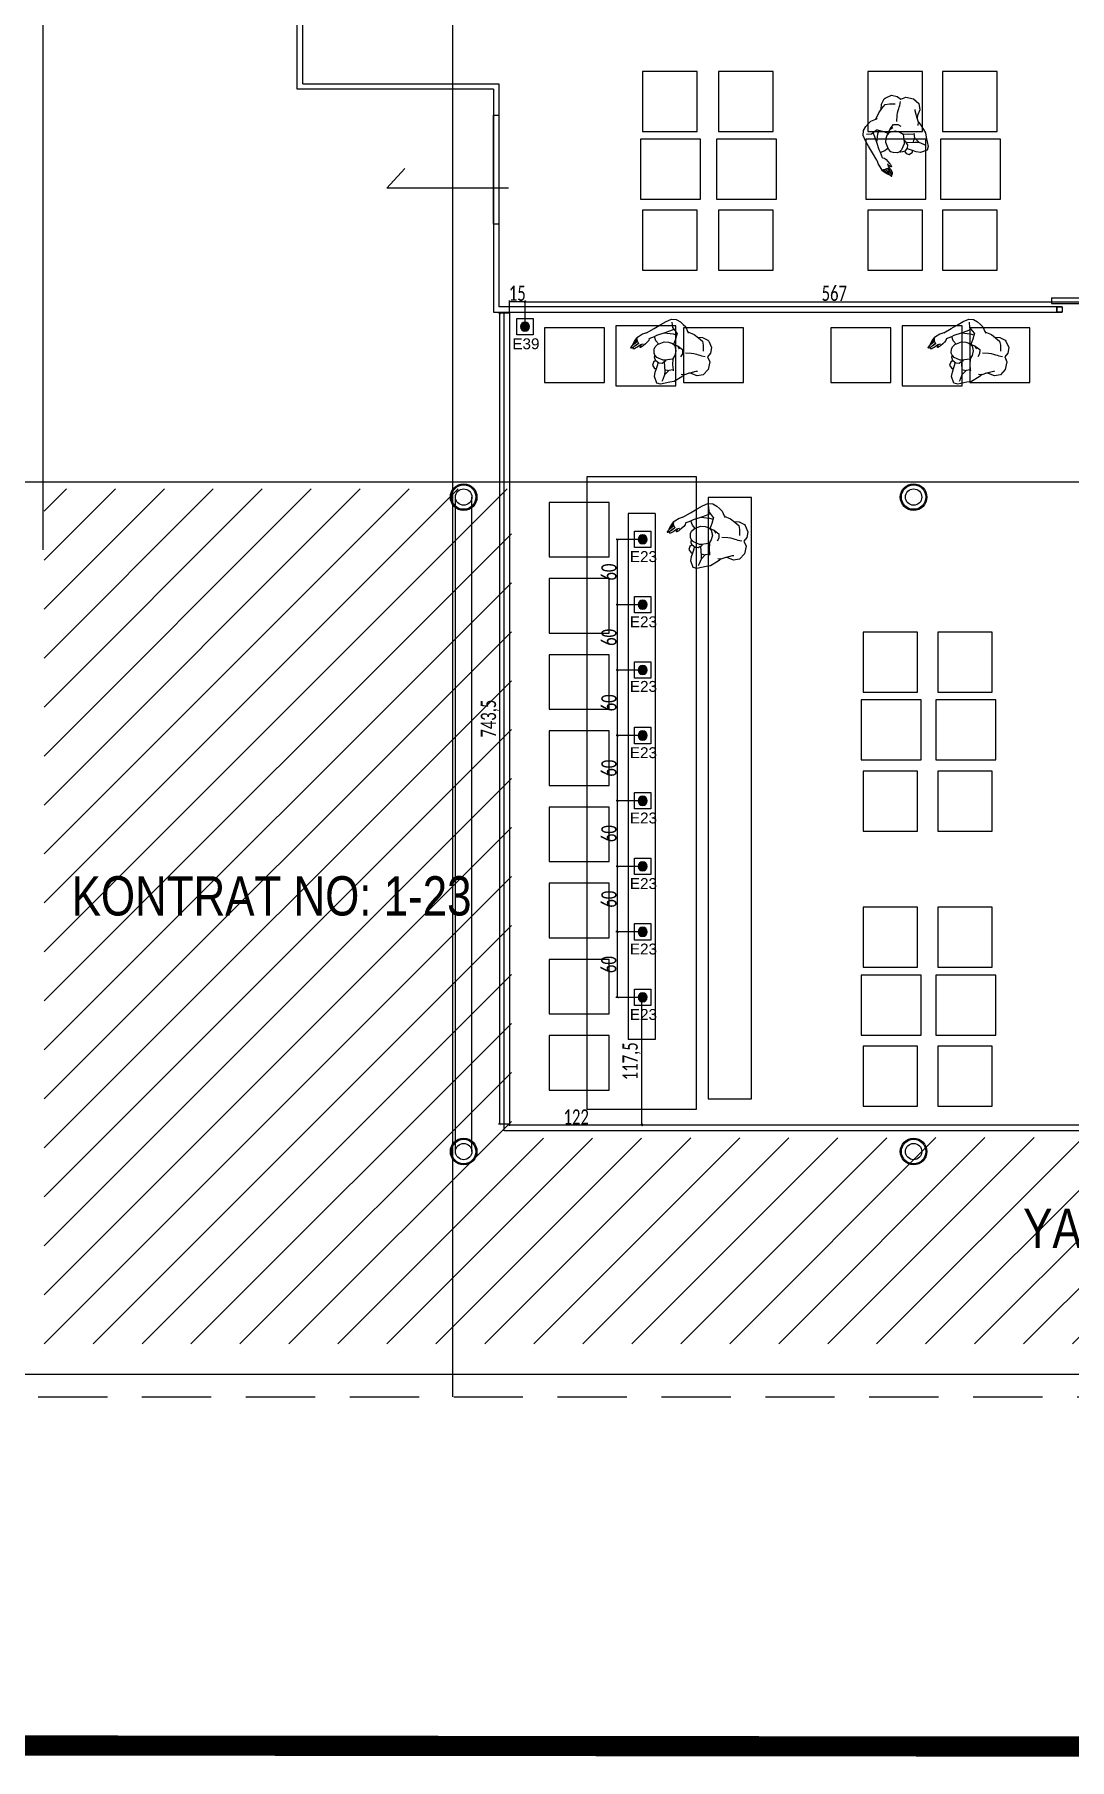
# Model space of a CAD drawing. Header units: millimetres. Extents: x -24 to 530668, y -246875 to -2983.
# Drawn here: x 265341 to 266290, y -120810 to -119228 of the extents above; entities that cross this region are included whole.
import ezdxf
from ezdxf.enums import TextEntityAlignment as Align

# ---------------------------------------------------------------- set-up
doc = ezdxf.new("R2010")
doc.units = ezdxf.units.MM
doc.header["$PDMODE"] = 2
doc.linetypes.add('DASHED2', pattern=[9.525, 6.35, -3.175])
doc.layers.get('0').update_dxf_attribs({"lineweight": 20})
for name, color, linetype, lineweight in [('aydınlatma yazı', 1, 'Continuous', 20), ('CAM', 141, 'Continuous', 0), ('t_cam', 132, 'Continuous', 20), ('T_elektrik', 10, 'Continuous', 9), ('t_tarama', 253, 'Continuous', 5), ('t_yazı', 23, 'Continuous', 25), ('ölçü', 251, 'Continuous', 5)]:
    doc.layers.add(name, color=color, linetype=linetype, lineweight=lineweight)
doc.layers.add('Kıtc-014 Elk Tes İşaretler', color=1, linetype='Continuous')
doc.styles.add('ARIALT', font='arial.ttf', dxfattribs={"height": 10})
doc.styles.get("Standard").update_dxf_attribs({"font": 'times.ttf', "height": 12})
doc.styles.add('txt_tur_1', font='arial.ttf', dxfattribs={"height": 1.5})
doc.styles.add('Ölçü50', font='calibri.ttf', dxfattribs={"width": 0.7})
doc.dimstyles.new('olcu10', dxfattribs={"dimtxt": 14, "dimasz": 2, "dimexe": 1.25, "dimexo": 0.625, "dimgap": 0.5, "dimtad": 1, "dimdec": 1, "dimrnd": 0.5, "dimzin": 9, "dimtxsty": 'Ölçü50', "dimblk": 'ARCHTICK', "dimcen": 2, "dimclrd": 256, "dimclre": 256, "dimclrt": 6, "dimazin": 2, "dimtfac": 1, "dimtdec": 1, "dimtix": 1, "dimtmove": 0, "dimatfit": 3, "dimldrblk": 'ARCHTICK', "dimfxl": 1, "dimlwd": -1, "dimarcsym": 0})

# ---------------------------------------------------------------- blocks, each defined once
blk = doc.blocks.new('dada')
for p, q in [((219967.8, -31810.1), (219965.6, -31815.3)), ((219965.6, -31815.3), (219966.3, -31821)), ((219973.4, -31806.9), (219967.8, -31810.1)), ((219967.9, -31820.3), (219969.4, -31817.1)), ((219969.4, -31817.1), (219969.8, -31816.1)), ((219980.5, -31807), (219973.4, -31806.9)), ((219984.7, -31810), (219980.5, -31807)), ((219984.3, -31815.6), (219984.6, -31812.1)), ((219984.6, -31817.3), (219984.3, -31815.6)), ((219984.6, -31818.7), (219984.6, -31817.3)), ((219984.6, -31820.5), (219984.6, -31818.7)), ((219988.6, -31808.2), (219984.7, -31810)), ((219993.9, -31808.4), (219988.6, -31808.2)), ((219994, -31816.3), (219988.8, -31815.1)), ((219998.9, -31812.3), (219993.9, -31808.4)), ((219997.6, -31817.9), (219994, -31816.3)), ((219999.7, -31822.2), (219997.6, -31817.9)), ((219999.7, -31813.2), (219998.9, -31812.3)), ((220000.9, -31818.5), (219999.7, -31813.2)), ((220000.2, -31823.1), (220000.9, -31818.5)), ((219955.5, -31834.6), (219954.2, -31838.4)), ((219961.5, -31828.8), (219955.5, -31834.6)), ((219964.1, -31826.5), (219961.5, -31828.8)), ((219963.6, -31829.8), (219964.1, -31826.5)), ((219964.1, -31826.5), (219966.7, -31822.6)), ((219966.3, -31821), (219966.1, -31823.5)), ((219966.7, -31822.6), (219967.9, -31820.3)), ((219982, -31833.1), (219978.9, -31834)), ((219985.9, -31833.9), (219982, -31833.1)), ((219983.4, -31830.6), (219984.4, -31825.3)), ((219984.4, -31825.3), (219984.7, -31822.8)), ((219984.7, -31822.8), (219984.6, -31820.5)), ((219988, -31838.6), (219985.9, -31833.9)), ((220001.6, -31826.6), (219999.7, -31822.2)), ((220002.8, -31833), (220001.6, -31826.6)), ((220002.9, -31833.1), (220001.9, -31831.9)), ((220006.7, -31835.8), (220002.9, -31833.1)), ((219954.2, -31838.4), (219950.3, -31846.2)), ((219950.3, -31846.2), (219950.4, -31849.8)), ((219950.4, -31849.8), (219955.8, -31853.3)), ((219954.9, -31845.1), (219953.1, -31845.6)), ((219959.4, -31844.5), (219954.9, -31845.1)), ((219964.3, -31841.6), (219959.4, -31844.5)), ((219962.8, -31845.2), (219959.4, -31844.5)), ((219970.6, -31847.5), (219962.8, -31845.2)), ((219964.2, -31845.6), (219964.3, -31841.6)), ((219965.9, -31838.1), (219964.3, -31841.6)), ((219965.9, -31838.1), (219965, -31837.7)), ((219970.3, -31839.5), (219965.9, -31838.1)), ((219969.1, -31849.2), (219968.6, -31852.2)), ((219970.6, -31848), (219969.1, -31849.2)), ((219975.3, -31840.4), (219970.3, -31839.5)), ((219971, -31847.2), (219970.6, -31848)), ((219972.2, -31846.3), (219971, -31847.2)), ((219972.2, -31846.3), (219972.9, -31846.5)), ((219972.6, -31847.5), (219972.2, -31849)), ((219972.2, -31849), (219973.4, -31855)), ((219975.1, -31840.7), (219972.6, -31847.5)), ((219978.8, -31839.4), (219975.1, -31840.7)), ((219983.2, -31839.4), (219978.8, -31839.4)), ((219987.6, -31841.5), (219983.2, -31839.4)), ((219988.1, -31839.2), (219985.7, -31836.9)), ((219989.4, -31844.9), (219987.6, -31841.5)), ((219988.1, -31839.2), (219988, -31838.6)), ((219988.5, -31841.6), (219988.1, -31839.2)), ((219989.1, -31844.1), (219988.5, -31841.6)), ((219993.5, -31842.3), (219988.6, -31843)), ((219988.9, -31851.8), (219989.4, -31847.8)), ((219989.4, -31845.9), (219989.1, -31844.1)), ((219989.4, -31847.8), (219989.4, -31844.9)), ((219999.3, -31842.1), (219993.5, -31842.3)), ((219997, -31853.7), (219997.9, -31845.6)), ((219997, -31853.7), (220000, -31849)), ((219997.9, -31845.6), (219997.6, -31842.2)), ((219999.3, -31842.1), (220002.3, -31845.7)), ((220000, -31849), (220002.3, -31845.7)), ((220002.3, -31845.7), (220003.5, -31847.3)), ((220003.5, -31847.3), (220008, -31848.7)), ((220008.3, -31838.4), (220006.7, -31835.8)), ((220007.4, -31854.5), (220010.8, -31850.1)), ((220010.1, -31841.6), (220008.3, -31838.4)), ((220011.5, -31845.8), (220010.1, -31841.6)), ((220010.8, -31850.1), (220011.5, -31845.8)), ((220010.8, -31850.1), (220010.8, -31850.1)), ((219955.8, -31853.3), (219959.9, -31853.5)), ((219959.9, -31853.5), (219963.5, -31853.2)), ((219963.2, -31854.8), (219963.4, -31853.2)), ((219965.6, -31857.5), (219963.2, -31854.8)), ((219963.5, -31853.2), (219967.3, -31852.8)), ((219968.5, -31857.1), (219965.6, -31857.5)), ((219967.3, -31852.8), (219968.8, -31852.9)), ((219970.3, -31855.5), (219968.5, -31857.1)), ((219968.6, -31852.2), (219970.2, -31855.4)), ((219968.6, -31852.2), (219968.6, -31852.2)), ((219970.2, -31855.4), (219972, -31856.6)), ((219972, -31856.6), (219973.4, -31857.2)), ((219973.4, -31855), (219974.9, -31857.4)), ((219973.4, -31857.2), (219974.3, -31857.1)), ((219974.3, -31857.1), (219974, -31855.9)), ((219974.9, -31857.4), (219976.6, -31858.5)), ((219976.6, -31858.5), (219980.3, -31859.2)), ((219980.3, -31859.2), (219982.4, -31858.8)), ((219982.4, -31858.8), (219985.1, -31857.1)), ((219984.9, -31866.8), (219983.2, -31868.1)), ((219986.8, -31865.9), (219984.9, -31866.8)), ((219985.1, -31857.1), (219988.9, -31851.8)), ((219985.8, -31856.2), (219987.9, -31859.4)), ((219988.6, -31865.9), (219986.8, -31865.9)), ((219987.9, -31859.4), (219991.6, -31861.6)), ((219988.6, -31865.9), (219991.6, -31861.6)), ((219991.6, -31861.6), (219993.2, -31859.7)), ((219993.2, -31859.7), (219997, -31853.7)), ((219993.3, -31869.5), (219998.7, -31863.7)), ((219998.7, -31863.7), (220003.7, -31858.5)), ((220003.7, -31858.5), (220007.4, -31854.5)), ((219976.3, -31878.1), (219976.7, -31876.9)), ((219976.4, -31878.4), (219976.3, -31878.1)), ((219976.8, -31878.5), (219976.4, -31878.4)), ((219976.5, -31879.8), (219978.1, -31877.9)), ((219976.6, -31880.4), (219976.5, -31879.8)), ((219976.9, -31880.6), (219976.6, -31880.4)), ((219976.7, -31876.9), (219977.5, -31876.1)), ((219977.9, -31877.8), (219976.8, -31878.5)), ((219979.2, -31879.3), (219976.9, -31880.6)), ((219977.5, -31876.1), (219978.5, -31875)), ((219978.7, -31877), (219977.9, -31877.8)), ((219978.1, -31877.9), (219979, -31877.2)), ((219978.5, -31875), (219979.2, -31874.4)), ((219980.1, -31875.8), (219978.7, -31877)), ((219980.1, -31870.4), (219978.8, -31871.8)), ((219978.8, -31871.8), (219978.9, -31872.1)), ((219978.9, -31872.1), (219979.2, -31872.2)), ((219979, -31877.2), (219980.3, -31876.2)), ((219979.2, -31872.2), (219981.2, -31871.8)), ((219979.2, -31874.4), (219980.3, -31873.4)), ((219981, -31877.7), (219979.2, -31879.3)), ((219981.2, -31878.6), (219979.2, -31879.3)), ((219979.4, -31879.5), (219979.2, -31879.3)), ((219981, -31879.2), (219979.4, -31879.5)), ((219981, -31869.8), (219980.1, -31870.4)), ((219982.1, -31874.4), (219980.1, -31875.8)), ((219980.3, -31873.4), (219981.5, -31872.2)), ((219980.3, -31876.2), (219981.3, -31875.3)), ((219983.2, -31868.1), (219981, -31869.8)), ((219982.2, -31876.8), (219981, -31877.7)), ((219984.3, -31878.3), (219981, -31879.2)), ((219981.2, -31871.8), (219982.2, -31871.3)), ((219983.5, -31877.4), (219981.2, -31878.6)), ((219981.3, -31875.3), (219982.2, -31874.6)), ((219981.5, -31872.2), (219982.2, -31871.3)), ((219982.2, -31874.6), (219982.1, -31874.4)), ((219982.2, -31871.3), (219982.7, -31870.2)), ((219982.2, -31874.6), (219983.9, -31875.9)), ((219982.2, -31876.8), (219983.9, -31875.9)), ((219985.2, -31876.8), (219983.5, -31877.4)), ((219983.9, -31875.9), (219986.7, -31877.1)), ((219986.7, -31877.1), (219984.3, -31878.3)), ((219986, -31876.8), (219985.2, -31876.8)), ((219987.9, -31875.9), (219986.7, -31877.1)), ((219991.2, -31872.7), (219987.9, -31875.9)), ((219993.3, -31869.5), (219991.2, -31872.7))]:
    blk.add_line(p, q)
blk = doc.blocks.new('NEW')
at = {"layer": 't_tarama'}
h = blk.add_hatch(dxfattribs=at)
h.set_pattern_fill('ANSI31', color=256, scale=10)
h.set_pattern_definition([(45, (243526.026, -129410.637), (-22.45064, 22.45064), [])])
h.paths.add_polyline_path([(270636.4, -116078.1), (271064.7, -116078.1), (271064.7, -116673.4), (272401.1, -116671.6), (272401.1, -115996), (272254.7, -115995.7), (272254.7, -115916.1), (272271.3, -115916.1), (272268.9, -115718.6), (272460.3, -115716.1), (272457.9, -115154.4), (272812.5, -115154.8), (272812.5, -115354.6), (272686.8, -115354.6), (272686.8, -116228.1), (272686.8, -116861.9), (270636.4, -116861.9)])
h = blk.add_hatch(dxfattribs=at)
h.set_pattern_fill('ANSI31', color=256, scale=10)
h.set_pattern_definition([(45, (243526.026, -129410.637), (-22.45064, 22.45064), [])])
h.paths.add_polyline_path([(270636.4, -116078.1), (271064.7, -116078.1), (271064.7, -116673.4), (272401.1, -116671.6), (272401.1, -115996), (272254.7, -115995.7), (272254.7, -115916.1), (272271.3, -115916.1), (272268.9, -115718.6), (272460.3, -115716.1), (272457.9, -115154.4), (272812.5, -115154.8), (272812.5, -115354.6), (272686.8, -115354.6), (272686.8, -116228.1), (272686.8, -116861.9), (270636.4, -116861.9)])
for p, q in [((271011, -116910.6, -17966.2), (271011, -113648.4, -17966.2)), ((270635.4, -116134.1, -211.1), (270635.4, -115154, -211.1)), ((270868.5, -115711.7), (270868.5, -115155.7, 0)), ((270873.5, -115706.7), (270873.5, -115155.7, 0)), ((271048.2, -115711.7), (270868.5, -115711.7)), ((270873.5, -115706.7), (271053.2, -115706.7)), ((270950.7, -115802.5), (270967.2, -115784.4)), ((271062.2, -115802.5), (270950.7, -115802.5)), ((271564.7, -115911.1, 0), (271053.2, -115911.1, 0)), ((271058.2, -116666.5, 0), (271058.2, -115916.1, 0)), ((271063.2, -116661.5, 0), (271063.2, -115916.1, 0)), ((270154.6, -116071.6, -17966.2), (273422.4, -116071.6, -17966.2)), ((272398.2, -116666.5, 0), (271058.2, -116666.5, 0)), ((272393.2, -116661.5, 0), (271063.2, -116661.5, 0)), ((272715, -116890.1, -17966.8), (270590.1, -116890.1, -17966.8))]:
    blk.add_line(p, q, dxfattribs=at)
at = {"layer": 't_tarama', "linetype": 'DASHED2', "ltscale": 10}
blk.add_line((270154.6, -116910.6, -17966.2), (272884.3, -116910.6, -17966.2), dxfattribs=at)
at = {"layer": 't_tarama'}
for points in [[(271185, -115695.3), (271185, -115750.3), (271235, -115750.3), (271235, -115695.3)], [(271254.6, -115695.3), (271254.6, -115750.3), (271304.6, -115750.3), (271304.6, -115695.3)], [(271391.6, -115695.3), (271391.6, -115750.3), (271441.6, -115750.3), (271441.6, -115695.3)], [(271460, -115695.3), (271460, -115750.3), (271510, -115750.3), (271510, -115695.3)], [(271048.2, -115735.5), (271053.2, -115735.5), (271053.2, -115835.5), (271048.2, -115835.5)], [(271185, -115822.6), (271185, -115877.6), (271235, -115877.6), (271235, -115822.6)], [(271254.6, -115822.6), (271254.6, -115877.6), (271304.6, -115877.6), (271304.6, -115822.6)], [(271391.6, -115822.6), (271391.6, -115877.6), (271441.6, -115877.6), (271441.6, -115822.6)], [(271460, -115822.6), (271460, -115877.6), (271510, -115877.6), (271510, -115822.6)], [(271150.1, -115930.4), (271095.1, -115930.4), (271095.1, -115980.4), (271150.1, -115980.4)], [(271277.5, -115930.4), (271222.5, -115930.4), (271222.5, -115980.4), (271277.5, -115980.4)], [(271412.7, -115930.4), (271357.7, -115930.4), (271357.7, -115980.4), (271412.7, -115980.4)], [(271540, -115930.4), (271485, -115930.4), (271485, -115980.4), (271540, -115980.4)], [(271134.2, -116066.7), (271234.2, -116066.7), (271234.2, -116647), (271134.2, -116647)], [(271099.5, -116140.4), (271154.5, -116140.4), (271154.5, -116090.4), (271099.5, -116090.4)], [(271099.5, -116210.3), (271154.5, -116210.3), (271154.5, -116160.3), (271099.5, -116160.3)], [(271387.2, -116209.4), (271387.2, -116264.4), (271437.2, -116264.4), (271437.2, -116209.4)], [(271455.6, -116209.4), (271455.6, -116264.4), (271505.6, -116264.4), (271505.6, -116209.4)], [(271099.5, -116280.1), (271154.5, -116280.1), (271154.5, -116230.1), (271099.5, -116230.1)], [(271099.5, -116350), (271154.5, -116350), (271154.5, -116300), (271099.5, -116300)], [(271387.2, -116336.8), (271387.2, -116391.8), (271437.2, -116391.8), (271437.2, -116336.8)], [(271455.6, -116336.8), (271455.6, -116391.8), (271505.6, -116391.8), (271505.6, -116336.8)], [(271099.5, -116419.8), (271154.5, -116419.8), (271154.5, -116369.8), (271099.5, -116369.8)], [(271099.5, -116489.7), (271154.5, -116489.7), (271154.5, -116439.7), (271099.5, -116439.7)], [(271387.2, -116461.7), (271387.2, -116516.7), (271437.2, -116516.7), (271437.2, -116461.7)], [(271455.6, -116461.7), (271455.6, -116516.7), (271505.6, -116516.7), (271505.6, -116461.7)], [(271099.5, -116559.5), (271154.5, -116559.5), (271154.5, -116509.5), (271099.5, -116509.5)], [(271099.5, -116559.5), (271154.5, -116559.5), (271154.5, -116509.5), (271099.5, -116509.5)], [(271099.5, -116629.3), (271154.5, -116629.3), (271154.5, -116579.3), (271099.5, -116579.3)], [(271387.2, -116589.1), (271387.2, -116644.1), (271437.2, -116644.1), (271437.2, -116589.1)], [(271455.6, -116589.1), (271455.6, -116644.1), (271505.6, -116644.1), (271505.6, -116589.1)]]:
    blk.add_lwpolyline(points, close=True, dxfattribs=at)
for points in [[(271048.2, -115706.7), (271048.2, -115706.7)], [(271048.2, -115706.7), (271048.2, -115706.7)], [(271048.2, -115711.7), (271048.2, -115916.1)], [(271053.2, -115706.7), (271053.2, -115911.1)], [(271183.2, -115757.3), (271183.2, -115812.3), (271238.2, -115812.3), (271238.2, -115757.3), (271183.2, -115757.3)], [(271252.7, -115757.3), (271252.7, -115812.3), (271307.7, -115812.3), (271307.7, -115757.3), (271252.7, -115757.3)], [(271389.7, -115757.3), (271389.7, -115812.3), (271444.7, -115812.3), (271444.7, -115757.3), (271389.7, -115757.3)], [(271458.2, -115757.3), (271458.2, -115812.3), (271513.2, -115812.3), (271513.2, -115757.3), (271458.2, -115757.3)], [(271215.5, -115928.5), (271160.5, -115928.5), (271160.5, -115983.5), (271215.5, -115983.5), (271215.5, -115928.5)], [(271478, -115928.5), (271423, -115928.5), (271423, -115983.5), (271478, -115983.5), (271478, -115928.5)], [(271013.5, -116685.6), (271013.5, -116085.6)], [(271028.5, -116685.6), (271028.5, -116085.6)], [(271245, -116085.9), (271245, -116637.4), (271285, -116637.4), (271285, -116085.9), (271245, -116085.9)], [(271171.7, -116100.7), (271171.7, -116583)], [(271196.7, -116100.7), (271171.7, -116100.7)], [(271196.7, -116100.7), (271196.7, -116583)], [(271385.4, -116271.4), (271385.4, -116326.4), (271440.4, -116326.4), (271440.4, -116271.4), (271385.4, -116271.4)], [(271453.8, -116271.4), (271453.8, -116326.4), (271508.8, -116326.4), (271508.8, -116271.4), (271453.8, -116271.4)], [(271385.4, -116523.8), (271385.4, -116578.8), (271440.4, -116578.8), (271440.4, -116523.8), (271385.4, -116523.8)], [(271453.8, -116523.8), (271453.8, -116578.8), (271508.8, -116578.8), (271508.8, -116523.8), (271453.8, -116523.8)], [(271196.7, -116583), (271171.7, -116583)]]:
    blk.add_lwpolyline(points, dxfattribs=at)
at = {"layer": 't_tarama', "elevation": 0}
for points in [[(271048.2, -115916.1), (271564.7, -115916.1)], [(271564.7, -115911.1), (271564.7, -115915.1)]]:
    blk.add_lwpolyline(points, dxfattribs=at)
blk.add_lwpolyline([(271569.7, -115911.1), (271569.7, -115916.1), (271564.7, -115916.1), (271564.7, -115911.1)], close=True, dxfattribs=at)
at = {"layer": 't_tarama'}
for centre, radius in [((271021, -116085.6), 12.2), ((271021, -116085.6), 11.2), ((271021, -116085.6), 7.5), ((271433.5, -116085.6), 12.2), ((271433.5, -116085.6), 11.2), ((271433.5, -116085.6), 7.5), ((271021, -116685.6), 12.2), ((271021, -116685.6), 11.2), ((271021, -116685.6), 7.5), ((271433.5, -116685.6), 12.2), ((271433.5, -116685.6), 11.2), ((271433.5, -116685.6), 7.5)]:
    blk.add_circle(centre, radius, dxfattribs=at)
at = {"layer": 't_tarama', "xscale": -1}
for p, rotation in [((492826.1, -135348.8), 346.7058778140276), ((251616.7, -337361.3), 256.7058778140276), ((251889.2, -337361.3), 256.7058778140276), ((251650.1, -337530.3), 256.7058778140276)]:
    blk.add_blockref('dada', p, dxfattribs=dict(at, rotation=rotation))
at = {"layer": 't_tarama', "char_height": 36, "attachment_point": 1}
for s, insert, width in [('{\\fArial|b0|i0|c238|p34;\\W0.8;KONTRAT NO:\\fArial|b0|i0|c162|p34; 1-23}', (270661.6, -116433.2, 0), 1137.259), ('{\\fArial|b0|i0|c162|p34;\\W0.8;YANGIN KAÇIŞ ROTASI}', (271533.9, -116738, 0), 518.455)]:
    blk.add_mtext(s, dxfattribs=dict(at, insert=insert, width=width))
at = {"layer": 't_tarama', "style": 'txt_tur_1'}
for tag, p in [('19S', (270127.4, -114276.1, -17966.2)), ('20T', (270114, -115101.1, -17966.2)), ('21U', (270114, -116087.1, -17966.2)), ('22V', (270114, -116926.1, -17966.2))]:
    blk.add_attdef(tag, text='', height=30, dxfattribs=at).set_placement(p, align=Align.CENTER)
blk = doc.blocks.new('A$C53525628')
at = {"layer": 'T_elektrik'}
h = blk.add_hatch(color=256, dxfattribs=at)
edge = h.paths.add_edge_path()
edge.add_arc((7.5, 7.5), 4.17, 0, 360)
blk.add_lwpolyline([(0, 0), (15, 0), (15, 15), (0, 15)], close=True, dxfattribs=at)
blk.add_circle((7.5, 7.5), 4.17, dxfattribs=at)
blk = doc.blocks.new('_ArchTick')
at = {"color": 0, "linetype": 'ByBlock', "const_width": 0.15}
blk.add_lwpolyline([(-0.5, -0.5), (0.5, 0.5)], dxfattribs=at)
blk = doc.blocks.new('*D983')
at = {"layer": 'aydınlatma yazı', "lineweight": -2, "transparency": 16777216}
for p, q in [((266005.2, -120006.8), (265981.5, -120006.8)), ((266005.2, -120066.8), (265981.5, -120066.8))]:
    blk.add_line(p, q, dxfattribs=at)
at = {"layer": 'aydınlatma yazı', "transparency": 16777216}
blk.add_line((265982.8, -120066.8), (265982.8, -120006.8), dxfattribs=at)
at = {"layer": 'DEFPOINTS', "color": 0, "transparency": 16777216}
for p in [(265982.8, -120006.8), (266005.8, -120006.8), (266005.8, -120066.8, 0)]:
    blk.add_point(p, dxfattribs=at)
at = {"layer": 'aydınlatma yazı', "transparency": 16777216, "xscale": 2, "yscale": 2, "zscale": 2}
for p, rotation in [((265982.8, -120006.8), 90), ((265982.8, -120066.8), 270)]:
    blk.add_blockref('_ArchTick', p, dxfattribs=dict(at, rotation=rotation))
at = {"layer": 'aydınlatma yazı', "color": 6, "transparency": 16777216, "insert": (265975.1, -120036.8), "char_height": 14, "attachment_point": 5, "rotation": 90, "style": 'Ölçü50'}
blk.add_mtext('60', dxfattribs=at)
blk = doc.blocks.new('*D984')
at = {"layer": 'aydınlatma yazı', "lineweight": -2, "transparency": 16777216}
for p, q in [((266005.2, -119946.6), (265981.5, -119946.6)), ((266005.2, -120006.8), (265981.5, -120006.8))]:
    blk.add_line(p, q, dxfattribs=at)
at = {"layer": 'aydınlatma yazı', "transparency": 16777216}
blk.add_line((265982.8, -120006.8), (265982.8, -119946.6), dxfattribs=at)
at = {"layer": 'DEFPOINTS', "color": 0, "transparency": 16777216}
for p in [(265982.8, -119946.6), (266005.8, -119946.6), (266005.8, -120006.8)]:
    blk.add_point(p, dxfattribs=at)
at = {"layer": 'aydınlatma yazı', "transparency": 16777216, "xscale": 2, "yscale": 2, "zscale": 2}
for p, rotation in [((265982.8, -119946.6), 90), ((265982.8, -120006.8), 270)]:
    blk.add_blockref('_ArchTick', p, dxfattribs=dict(at, rotation=rotation))
at = {"layer": 'aydınlatma yazı', "color": 6, "transparency": 16777216, "insert": (265975.1, -119976.7), "char_height": 14, "attachment_point": 5, "rotation": 90, "style": 'Ölçü50'}
blk.add_mtext('60', dxfattribs=at)
blk = doc.blocks.new('*D985')
at = {"layer": 'aydınlatma yazı', "lineweight": -2, "transparency": 16777216}
for p, q in [((266005.2, -119886.8), (265981.5, -119886.8)), ((266005.2, -119946.6), (265981.5, -119946.6))]:
    blk.add_line(p, q, dxfattribs=at)
at = {"layer": 'aydınlatma yazı', "transparency": 16777216}
blk.add_line((265982.8, -119946.6), (265982.8, -119886.8), dxfattribs=at)
at = {"layer": 'DEFPOINTS', "color": 0, "transparency": 16777216}
for p in [(265982.8, -119886.8), (266005.8, -119886.8), (266005.8, -119946.6)]:
    blk.add_point(p, dxfattribs=at)
at = {"layer": 'aydınlatma yazı', "transparency": 16777216, "xscale": 2, "yscale": 2, "zscale": 2}
for p, rotation in [((265982.8, -119886.8), 90), ((265982.8, -119946.6), 270)]:
    blk.add_blockref('_ArchTick', p, dxfattribs=dict(at, rotation=rotation))
at = {"layer": 'aydınlatma yazı', "color": 6, "transparency": 16777216, "insert": (265975.1, -119916.7), "char_height": 14, "attachment_point": 5, "rotation": 90, "style": 'Ölçü50'}
blk.add_mtext('60', dxfattribs=at)
blk = doc.blocks.new('*D986')
at = {"layer": 'aydınlatma yazı', "lineweight": -2, "transparency": 16777216}
for p, q in [((266005.2, -119826.8), (265981.5, -119826.8)), ((266005.2, -119886.8), (265981.5, -119886.8))]:
    blk.add_line(p, q, dxfattribs=at)
at = {"layer": 'aydınlatma yazı', "transparency": 16777216}
blk.add_line((265982.8, -119886.8), (265982.8, -119826.8), dxfattribs=at)
at = {"layer": 'DEFPOINTS', "color": 0, "transparency": 16777216}
for p in [(265982.8, -119826.8), (266005.8, -119826.8), (266005.8, -119886.8)]:
    blk.add_point(p, dxfattribs=at)
at = {"layer": 'aydınlatma yazı', "transparency": 16777216, "xscale": 2, "yscale": 2, "zscale": 2}
for p, rotation in [((265982.8, -119826.8), 90), ((265982.8, -119886.8), 270)]:
    blk.add_blockref('_ArchTick', p, dxfattribs=dict(at, rotation=rotation))
at = {"layer": 'aydınlatma yazı', "color": 6, "transparency": 16777216, "insert": (265975.1, -119856.8), "char_height": 14, "attachment_point": 5, "rotation": 90, "style": 'Ölçü50'}
blk.add_mtext('60', dxfattribs=at)
blk = doc.blocks.new('*D987')
at = {"layer": 'aydınlatma yazı', "lineweight": -2, "transparency": 16777216}
for p, q in [((266005.2, -119766.8), (265981.5, -119766.8)), ((266005.2, -119826.8), (265981.5, -119826.8))]:
    blk.add_line(p, q, dxfattribs=at)
at = {"layer": 'aydınlatma yazı', "transparency": 16777216}
blk.add_line((265982.8, -119826.8), (265982.8, -119766.8), dxfattribs=at)
at = {"layer": 'DEFPOINTS', "color": 0, "transparency": 16777216}
for p in [(265982.8, -119766.8), (266005.8, -119766.8), (266005.8, -119826.8)]:
    blk.add_point(p, dxfattribs=at)
at = {"layer": 'aydınlatma yazı', "transparency": 16777216, "xscale": 2, "yscale": 2, "zscale": 2}
for p, rotation in [((265982.8, -119766.8), 90), ((265982.8, -119826.8), 270)]:
    blk.add_blockref('_ArchTick', p, dxfattribs=dict(at, rotation=rotation))
at = {"layer": 'aydınlatma yazı', "color": 6, "transparency": 16777216, "insert": (265975.1, -119796.8), "char_height": 14, "attachment_point": 5, "rotation": 90, "style": 'Ölçü50'}
blk.add_mtext('60', dxfattribs=at)
blk = doc.blocks.new('*D988')
at = {"layer": 'aydınlatma yazı', "lineweight": -2, "transparency": 16777216}
for p, q in [((266005.2, -119707), (265981.5, -119707)), ((266005.2, -119766.8), (265981.5, -119766.8))]:
    blk.add_line(p, q, dxfattribs=at)
at = {"layer": 'aydınlatma yazı', "transparency": 16777216}
blk.add_line((265982.8, -119766.8), (265982.8, -119707), dxfattribs=at)
at = {"layer": 'DEFPOINTS', "color": 0, "transparency": 16777216}
for p in [(265982.8, -119707), (266005.8, -119707), (266005.8, -119766.8)]:
    blk.add_point(p, dxfattribs=at)
at = {"layer": 'aydınlatma yazı', "transparency": 16777216, "xscale": 2, "yscale": 2, "zscale": 2}
for p, rotation in [((265982.8, -119707), 90), ((265982.8, -119766.8), 270)]:
    blk.add_blockref('_ArchTick', p, dxfattribs=dict(at, rotation=rotation))
at = {"layer": 'aydınlatma yazı', "color": 6, "transparency": 16777216, "insert": (265975.1, -119736.9), "char_height": 14, "attachment_point": 5, "rotation": 90, "style": 'Ölçü50'}
blk.add_mtext('60', dxfattribs=at)
blk = doc.blocks.new('*D1003')
at = {"layer": 'aydınlatma yazı', "lineweight": -2, "transparency": 16777216}
for p, q in [((266005.2, -120066.8), (265981.3, -120066.8)), ((266005.2, -120126.8), (265981.3, -120126.8))]:
    blk.add_line(p, q, dxfattribs=at)
at = {"layer": 'aydınlatma yazı', "transparency": 16777216}
blk.add_line((265982.6, -120066.8), (265982.6, -120126.8), dxfattribs=at)
at = {"layer": 'DEFPOINTS', "color": 0, "transparency": 16777216}
for p in [(266005.8, -120066.8, 0), (265982.6, -120126.8), (266005.8, -120126.8, 0)]:
    blk.add_point(p, dxfattribs=at)
at = {"layer": 'aydınlatma yazı', "transparency": 16777216, "xscale": 2, "yscale": 2, "zscale": 2}
for p, rotation in [((265982.6, -120066.8), 90), ((265982.6, -120126.8), 270)]:
    blk.add_blockref('_ArchTick', p, dxfattribs=dict(at, rotation=rotation))
at = {"layer": 'aydınlatma yazı', "color": 6, "transparency": 16777216, "insert": (265974.9, -120096.8), "char_height": 14, "attachment_point": 5, "rotation": 90, "style": 'Ölçü50'}
blk.add_mtext('60', dxfattribs=at)
blk = doc.blocks.new('*D1004')
at = {"layer": 'aydınlatma yazı', "lineweight": -2, "transparency": 16777216}
for p, q in [((266005.2, -120126.8), (266003.7, -120126.8)), ((266005.2, -120244.1), (266003.7, -120244.1))]:
    blk.add_line(p, q, dxfattribs=at)
at = {"layer": 'aydınlatma yazı', "transparency": 16777216}
blk.add_line((266004.9, -120126.8), (266004.9, -120244.1), dxfattribs=at)
at = {"layer": 'DEFPOINTS', "color": 0, "transparency": 16777216}
for p in [(266005.8, -120126.8, 0), (266004.9, -120244.1), (266005.8, -120244.1, 0.3)]:
    blk.add_point(p, dxfattribs=at)
at = {"layer": 'aydınlatma yazı', "transparency": 16777216, "xscale": 2, "yscale": 2, "zscale": 2}
for p, rotation in [((266004.9, -120126.8), 90), ((266004.9, -120244.1), 270)]:
    blk.add_blockref('_ArchTick', p, dxfattribs=dict(at, rotation=rotation))
at = {"layer": 'aydınlatma yazı', "color": 6, "transparency": 16777216, "insert": (265995.8, -120185.4), "char_height": 14, "attachment_point": 5, "rotation": 90, "style": 'Ölçü50'}
blk.add_mtext('117,5', dxfattribs=at)
blk = doc.blocks.new('*D1005')
at = {"layer": 'aydınlatma yazı', "lineweight": -2, "transparency": 16777216}
for p, q in [((265884, -120244.5), (265884, -120242.9)), ((266005.9, -120244.5), (266005.9, -120242.9))]:
    blk.add_line(p, q, dxfattribs=at)
at = {"layer": 'aydınlatma yazı', "transparency": 16777216}
blk.add_line((266005.9, -120244.1), (265884, -120244.1), dxfattribs=at)
at = {"layer": 'DEFPOINTS', "color": 0, "transparency": 16777216}
for p in [(265884, -120244.1), (265884, -120245.1, 0.3), (266005.9, -120245.1)]:
    blk.add_point(p, dxfattribs=at)
at = {"layer": 'aydınlatma yazı', "transparency": 16777216, "xscale": 2, "yscale": 2, "zscale": 2, "rotation": 180}
blk.add_blockref('_ArchTick', (265884, -120244.1), dxfattribs=at)
at = {"layer": 'aydınlatma yazı', "transparency": 16777216, "xscale": 2, "yscale": 2, "zscale": 2}
blk.add_blockref('_ArchTick', (266005.9, -120244.1), dxfattribs=at)
at = {"layer": 'aydınlatma yazı', "color": 6, "transparency": 16777216, "insert": (265945, -120236.5), "char_height": 14, "attachment_point": 5, "style": 'Ölçü50'}
blk.add_mtext('122', dxfattribs=at)
blk = doc.blocks.new('*D1006')
at = {"layer": 'aydınlatma yazı', "lineweight": -2, "transparency": 16777216}
for p, q in [((265883.4, -119499.5), (265873.7, -119499.5)), ((265884.4, -120243.1), (265873.7, -120243.1))]:
    blk.add_line(p, q, dxfattribs=at)
at = {"layer": 'aydınlatma yazı', "transparency": 16777216}
blk.add_line((265875, -120243.1), (265875, -119499.5), dxfattribs=at)
at = {"layer": 'DEFPOINTS', "color": 0, "transparency": 16777216}
for p in [(265875, -119499.5), (265884, -119499.5), (265885, -120243.1)]:
    blk.add_point(p, dxfattribs=at)
at = {"layer": 'aydınlatma yazı', "transparency": 16777216, "xscale": 2, "yscale": 2, "zscale": 2}
for p, rotation in [((265875, -119499.5), 90), ((265875, -120243.1), 270)]:
    blk.add_blockref('_ArchTick', p, dxfattribs=dict(at, rotation=rotation))
at = {"layer": 'aydınlatma yazı', "color": 6, "transparency": 16777216, "insert": (265865.9, -119871.3), "char_height": 14, "attachment_point": 5, "rotation": 90, "style": 'Ölçü50'}
blk.add_mtext('743,5', dxfattribs=at)
blk = doc.blocks.new('*D1009')
at = {"layer": 'aydınlatma yazı', "lineweight": -2, "transparency": 16777216}
for p, q in [((265898.1, -119511.2), (265898.1, -119487.8)), ((266465.1, -119511.2), (266465.1, -119487.8))]:
    blk.add_line(p, q, dxfattribs=at)
at = {"layer": 'aydınlatma yazı', "transparency": 16777216}
blk.add_line((265898.1, -119489.1), (266465.1, -119489.1), dxfattribs=at)
at = {"layer": 'DEFPOINTS', "color": 0, "transparency": 16777216}
for p in [(266465.1, -119489.1), (265898.1, -119511.9), (266465.1, -119511.9)]:
    blk.add_point(p, dxfattribs=at)
at = {"layer": 'aydınlatma yazı', "transparency": 16777216, "xscale": 2, "yscale": 2, "zscale": 2, "rotation": 180}
blk.add_blockref('_ArchTick', (265898.1, -119489.1), dxfattribs=at)
at = {"layer": 'aydınlatma yazı', "transparency": 16777216, "xscale": 2, "yscale": 2, "zscale": 2}
blk.add_blockref('_ArchTick', (266465.1, -119489.1), dxfattribs=at)
at = {"layer": 'aydınlatma yazı', "color": 6, "transparency": 16777216, "insert": (266181.6, -119481.4), "char_height": 14, "attachment_point": 5, "style": 'Ölçü50'}
blk.add_mtext('567', dxfattribs=at)
blk = doc.blocks.new('*D1013')
at = {"layer": 'aydınlatma yazı', "lineweight": -2, "transparency": 16777216}
for p, q in [((265884, -119498.9), (265884, -119487.8)), ((265898.1, -119498.9), (265898.1, -119487.8))]:
    blk.add_line(p, q, dxfattribs=at)
at = {"layer": 'aydınlatma yazı', "transparency": 16777216}
blk.add_line((265898.1, -119489.1), (265884, -119489.1), dxfattribs=at)
at = {"layer": 'DEFPOINTS', "color": 0, "transparency": 16777216}
for p in [(265884, -119489.1), (265884, -119499.5), (265898.1, -119499.5)]:
    blk.add_point(p, dxfattribs=at)
at = {"layer": 'aydınlatma yazı', "transparency": 16777216, "xscale": 2, "yscale": 2, "zscale": 2, "rotation": 180}
blk.add_blockref('_ArchTick', (265884, -119489.1), dxfattribs=at)
at = {"layer": 'aydınlatma yazı', "transparency": 16777216, "xscale": 2, "yscale": 2, "zscale": 2}
blk.add_blockref('_ArchTick', (265898.1, -119489.1), dxfattribs=at)
at = {"layer": 'aydınlatma yazı', "color": 6, "transparency": 16777216, "insert": (265891, -119481.3), "char_height": 14, "attachment_point": 5, "style": 'Ölçü50'}
blk.add_mtext('15', dxfattribs=at)
blk = doc.blocks.new('KAYARK')
at = {"layer": 'CAM', "elevation": 0}
for points in [[(260279.2, -107567.6), (260279.2, -107572.6)], [(260975.8, -107567.6), (260464.2, -107567.6)]]:
    blk.add_lwpolyline(points, dxfattribs=at)
at = {"layer": 't_cam'}
for p, q in [((260279.2, -107567.6, 0), (259762.7, -107567.6, 0)), ((260975.8, -107567.6, 0), (260459.2, -107567.6, 0)), ((260464.2, -107572.6, 0), (260459.2, -107572.6, 0))]:
    blk.add_line(p, q, dxfattribs=at)
at = {"layer": 't_cam', "elevation": 0}
for points in [[(259757.7, -107572.6), (260279.2, -107572.6)], [(260269.5, -107559.5), (260269.5, -107564.5), (260359.5, -107564.5), (260334.7, -107564.5)], [(260269.5, -107559.5), (260359.5, -107559.5)], [(260359.5, -107564.5), (260359.5, -107559.5)], [(260385.8, -107559.5), (260385.8, -107564.5), (260475.8, -107564.5), (260451, -107564.5)], [(260385.8, -107559.5), (260475.8, -107559.5)], [(260464.2, -107572.6), (260980.8, -107572.6)], [(260475.8, -107564.5), (260475.8, -107559.5)]]:
    blk.add_lwpolyline(points, dxfattribs=at)
at = {"layer": 't_cam'}
blk.add_lwpolyline([(260459.2, -107567.6), (260459.2, -107572.6)], dxfattribs=at)
blk = doc.blocks.new('elektrik sd')
at = {"layer": 'Kıtc-014 Elk Tes İşaretler', "xscale": -1.000359529408342, "yscale": 1.000359529408342, "zscale": 1.000359529408342}
for p in [(265905.56, -119519.38, -0.26), (266013.34, -119714.5, -0.26), (266013.34, -119774.26, -0.26), (266013.34, -119834.26, -0.26), (266013.34, -119894.26, -0.26), (266013.34, -119954.13, -0.26), (266013.34, -120014.26, -0.26), (266013.34, -120074.26, -0.26), (266013.34, -120134.26, -0.26)]:
    blk.add_blockref('A$C53525628', p, dxfattribs=at)
at = {"layer": 't_yazı', "color": 1, "style": 'ARIALT'}
for s, p in [('E39', (265886.45, -119532.61, -0.26)), ('E23', (265994.23, -119727.73, -0.26)), ('E23', (265994.23, -119787.5, -0.26)), ('E23', (265994.23, -119846.73, -0.26)), ('E23', (265994.23, -119907.5, -0.26)), ('E23', (265994.23, -119967.37, -0.26)), ('E23', (265994.23, -120027.5, -0.26)), ('E23', (265994.23, -120087.5, -0.26)), ('E23', (265994.23, -120147.5, -0.26))]:
    blk.add_text(s, height=10, dxfattribs=at).set_placement(p)
at = {"layer": 'aydınlatma yazı', "color": 2}
dim = blk.add_linear_dim(base=(265884, -119489.07, -0.26), p1=(265898.06, -119499.53, -0.26), p2=(265884, -119499.53, -0.26), text='15', dimstyle='olcu10', override={"dimtmove": 1}, dxfattribs=at)
dim.commit()
dim.dimension.update_dxf_attribs({"geometry": '*D1013', "text_midpoint": (265891.03, -119488.97, -0.26), "dimtype": 128})
for base, p1, p2, picture, middle in [((266465.08, -119489.07, -0.26), (265898.06, -119511.87, -0.26), (266465.08, -119511.87, -0.26), '*D1009', (266181.57, -119481.4, -0.26)), ((265884, -120244.1, -0.26), (266005.93, -120245.1, -0.26), (265884, -120245.1, -0.01), '*D1005', (265944.97, -120236.53, -0.26))]:
    dim = blk.add_linear_dim(base=base, p1=p1, p2=p2, dimstyle='olcu10', dxfattribs=at)
    dim.commit()
    dim.dimension.update_dxf_attribs({"geometry": picture, "text_midpoint": middle})
for base, p1, p2, picture, middle in [((265874.99, -119499.53, -0.26), (265885, -120243.1, -0.26), (265884, -119499.53, -0.26), '*D1006', (265865.85, -119871.32, -0.26)), ((265982.57, -120126.76, -0.26), (266005.84, -120066.76, -0.26), (266005.84, -120126.76, -0.26), '*D1003', (265974.9, -120096.76, -0.26)), ((266004.93, -120244.1, -0.26), (266005.84, -120126.76, -0.26), (266005.84, -120244.1, -0.01), '*D1004', (265995.85, -120185.43, -0.26))]:
    dim = blk.add_linear_dim(base=base, p1=p1, p2=p2, angle=90, dimstyle='olcu10', dxfattribs=at)
    dim.commit()
    dim.dimension.update_dxf_attribs({"geometry": picture, "text_midpoint": middle})
at = {"layer": 'aydınlatma yazı'}
for base, p1, p2, picture, middle in [((265982.76, -119706.99, -0.26), (266005.84, -119766.76, -0.26), (266005.84, -119706.99, -0.26), '*D988', (265975.09, -119736.88, -0.26)), ((265982.76, -119766.76, -0.26), (266005.84, -119826.76, -0.26), (266005.84, -119766.76, -0.26), '*D987', (265975.09, -119796.76, -0.26)), ((265982.76, -119826.76, -0.26), (266005.84, -119886.76, -0.26), (266005.84, -119826.76, -0.26), '*D986', (265975.09, -119856.76, -0.26)), ((265982.76, -119886.76, -0.26), (266005.84, -119946.63, -0.26), (266005.84, -119886.76, -0.26), '*D985', (265975.09, -119916.69, -0.26)), ((265982.76, -119946.63, -0.26), (266005.84, -120006.76, -0.26), (266005.84, -119946.63, -0.26), '*D984', (265975.09, -119976.69, -0.26)), ((265982.76, -120006.76, -0.26), (266005.84, -120066.76, -0.26), (266005.84, -120006.76, -0.26), '*D983', (265975.09, -120036.76, -0.26))]:
    dim = blk.add_linear_dim(base=base, p1=p1, p2=p2, angle=90, dimstyle='olcu10', override={"dimtmove": 1}, dxfattribs=at)
    dim.commit()
    dim.dimension.update_dxf_attribs({"geometry": picture, "text_midpoint": middle})

msp = doc.modelspace()

# ---------------------------------------------------------------- linework, layer by layer
at = {"color": 252, "const_width": 18.492}
msp.add_lwpolyline([(263386.94, -120795.106), (263386.94, -116971.666), (268784.252, -116977.279), (268784.252, -120800.72)], close=True, dxfattribs=at)

# ---------------------------------------------------------------- block references
at = {"layer": 'aydınlatma yazı', "color": 2}
msp.add_blockref('KAYARK', (6003.731, -11910.536, 0.261), dxfattribs=at)
at = {"layer": 'ölçü', "color": 2}
for name, p in [('NEW', (-5286.767, -3566.99, 0.261)), ('elektrik sd', (-107.597, 15.586, 0.261))]:
    msp.add_blockref(name, p, dxfattribs=at)

doc.saveas('drawing.dxf')
